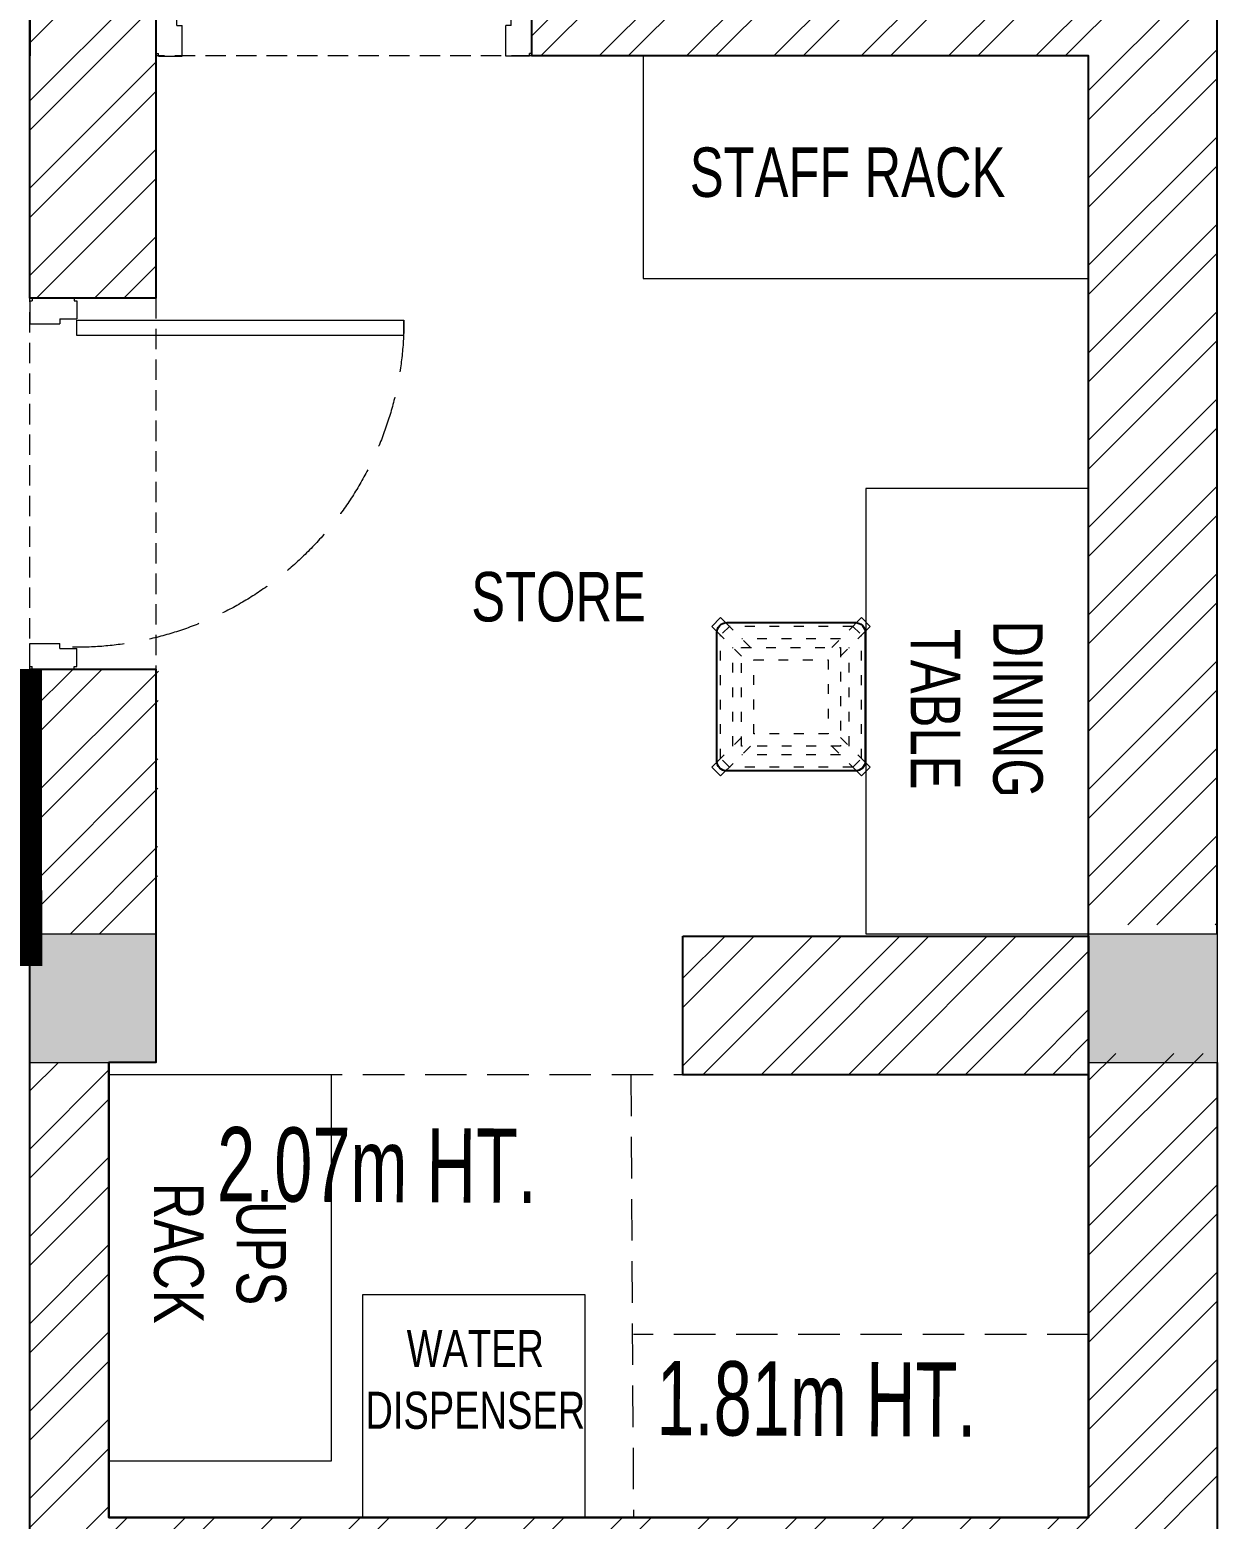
# Model space of a CAD drawing. Header units: feet. Extents: x 2549014 to 2559749, y -5462536 to -5450416.
# Drawn here: x 2557349 to 2559749, y -5458236 to -5455224 of the extents above; entities that cross this region are included whole.
import ezdxf
from ezdxf.enums import TextEntityAlignment as Align

# ---------------------------------------------------------------- set-up
doc = ezdxf.new("R2010")
doc.units = ezdxf.units.FT
doc.header["$LTSCALE"] = 33
doc.header["$MEASUREMENT"] = 0
for name, pattern in [('a_p6_plan_L18$0$HIDDEN', [0.375, 0.25, -0.125]), ('ACAD_ISO03W100', [30, 12, -18]), ('HIDDEN', [9.525, 6.35, -3.175]), ('HIDDEN2', [4.7625, 3.175, -1.5875])]:
    doc.linetypes.add(name, pattern=pattern)
for name, color, linetype, lineweight in [('A-COL', 243, 'Continuous', 9), ('A-STAIR', 6, 'Continuous', 5), ('column hatch', 5, 'Continuous', 0), ('Door', 2, 'Continuous', 13), ('LENS-DIM', 252, 'Continuous', 5), ('LENS-DOOR', 34, 'Continuous', 20), ('LENS-TEXT', 31, 'Continuous', 5), ('LENS_CURTAIN', 5, 'a_p6_plan_L18$0$HIDDEN', 9), ('LK-FF&E WALL', 1, 'Continuous', 9), ('LK-TILES FINISH', 251, 'Continuous', 5), ('LN-ELEVATION-1', 81, 'Continuous', 25), ('LN-ELEVATION-3', 125, 'Continuous', 18), ('LN-ELEVATION-5', 167, 'Continuous', 5), ('LN-HATCH', 251, 'Continuous', 0)]:
    doc.layers.add(name, color=color, linetype=linetype, lineweight=lineweight)
doc.layers.add('A-WALL', color=1, linetype='Continuous')
doc.styles.add('LK TXT', font='GILC____.TTF', dxfattribs={"height": 100})
doc.styles.get("Standard").update_dxf_attribs({"font": 'GILC____.TTF'})

# ---------------------------------------------------------------- blocks, each defined once
blk = doc.blocks.new('*U45')
at = {"layer": 'LENS-DOOR'}
for p, q in [((548120.7, 1779244.6), (548120.7, 1778574.4)), ((548120.7, 1779244.6), (548152.4, 1779244.6)), ((548152.4, 1778574.4), (548152.4, 1779244.6)), ((547437.3, 1778569.1), (547442.6, 1778569.1)), ((547437.3, 1778483.6), (547437.3, 1778569.1)), ((547442.6, 1778574.4), (547479.5, 1778574.4)), ((547442.6, 1778569.1), (547442.6, 1778574.4)), ((547479.5, 1778540.1), (547479.5, 1778574.4)), ((548120.7, 1778574.4), (548152.4, 1778574.4)), ((548192, 1778574.4), (548155, 1778574.4)), ((548155, 1778540.1), (548155, 1778574.4)), ((548192, 1778569.1), (548192, 1778574.4)), ((548197.3, 1778569.1), (548192, 1778569.1)), ((548197.3, 1778483.6), (548197.3, 1778569.1)), ((547479.5, 1778540.1), (547490.1, 1778540.1)), ((547490.1, 1778478.3), (547490.1, 1778540.1)), ((548144.5, 1778478.3), (548144.5, 1778540.1)), ((548155, 1778540.1), (548144.5, 1778540.1)), ((547437.3, 1778483.6), (547442.6, 1778483.6)), ((547442.6, 1778478.3), (547442.6, 1778483.6)), ((547442.6, 1778478.3), (547490.1, 1778478.3)), ((548192, 1778478.3), (548144.5, 1778478.3)), ((548192, 1778478.3), (548192, 1778483.6)), ((548197.3, 1778483.6), (548192, 1778483.6))]:
    blk.add_line(p, q, dxfattribs=at)
at = {"layer": 'LENS-DOOR', "color": 7, "linetype": 'HIDDEN2'}
blk.add_ellipse((548152.4, 1778574.4), major_axis=(-670.2, 0), ratio=1, start_param=-1.570791, end_param=0.051209, dxfattribs=at)
blk = doc.blocks.new('*U37')
at = {"layer": 'LENS-DOOR'}
for p, q in [((548121.7, 1779235.3), (548121.7, 1778573.8)), ((548121.7, 1779235.3), (548153, 1779235.3)), ((548153, 1778573.8), (548153, 1779235.3)), ((547447.3, 1778568.6), (547452.5, 1778568.6)), ((547447.3, 1778484.1), (547447.3, 1778568.6)), ((547452.5, 1778573.8), (547488.9, 1778573.8)), ((547452.5, 1778568.6), (547452.5, 1778573.8)), ((547488.9, 1778539.9), (547488.9, 1778573.8)), ((548121.7, 1778573.8), (548153, 1778573.8)), ((548192.1, 1778573.8), (548155.6, 1778573.8)), ((548155.6, 1778539.9), (548155.6, 1778573.8)), ((548192.1, 1778568.6), (548192.1, 1778573.8)), ((548197.3, 1778568.6), (548192.1, 1778568.6)), ((548197.3, 1778484.1), (548197.3, 1778568.6)), ((547488.9, 1778539.9), (547499.3, 1778539.9)), ((547499.3, 1778478.9), (547499.3, 1778539.9)), ((548145.2, 1778478.9), (548145.2, 1778539.9)), ((548155.6, 1778539.9), (548145.2, 1778539.9)), ((547447.3, 1778484.1), (547452.5, 1778484.1)), ((547452.5, 1778478.9), (547452.5, 1778484.1)), ((547452.5, 1778478.9), (547499.3, 1778478.9)), ((548192.1, 1778478.9), (548145.2, 1778478.9)), ((548192.1, 1778478.9), (548192.1, 1778484.1)), ((548197.3, 1778484.1), (548192.1, 1778484.1))]:
    blk.add_line(p, q, dxfattribs=at)
at = {"layer": 'LENS-DOOR', "color": 7, "linetype": 'HIDDEN2'}
blk.add_ellipse((548153, 1778573.8), major_axis=(-661.5, 0), ratio=1, start_param=-1.570791, end_param=0.051209, dxfattribs=at)
blk = doc.blocks.new('A$C5bd52c87')
at = {"layer": 'column hatch'}
h = blk.add_hatch(color=8, dxfattribs=at)
h.dxf.hatch_style = 1
h.paths.add_polyline_path([(4521.7, -2358.1), (4266.7, -2358.1), (4266.7, -2618.1), (4521.6, -2618.1)])
h.paths.add_polyline_path([(1756.7, -2340.1), (1496.7, -2340.1), (1496.7, -2600.1), (1756.7, -2600.1)])
h.paths.add_polyline_path([(-1073.3, -2340.1), (-1333.3, -2340.1), (-1333.3, -2600.1), (-1073.3, -2600.1)])
h.paths.add_polyline_path([(-3808.3, -2340.1), (-4068.3, -2340.1), (-4068.3, -2600.1), (-3808.3, -2600.1)])
h.paths.add_polyline_path([(-3808.3, 1150.9), (-4068.3, 1150.9), (-4068.3, 890.9), (-3808.3, 890.9)])
h.paths.add_polyline_path([(-3808.3, -6198.1), (-4068.3, -6198.1), (-4068.3, -6458.1), (-3808.3, -6458.1)])
h.paths.add_polyline_path([(4526.7, -6198.1), (4266.7, -6198.1), (4266.7, -6458.1), (4526.7, -6458.1)])
h = blk.add_hatch(color=8, dxfattribs=at)
h.dxf.hatch_style = 1
h.paths.add_polyline_path([(6666.8, -2358.1), (6406.8, -2358.1), (6406.8, -2618.1), (6666.8, -2618.1)])
at = {"layer": 'LN-HATCH'}
h = blk.add_hatch(dxfattribs=at)
h.set_pattern_fill('ANSI32', color=256, scale=333, angle=180)
h.set_pattern_definition([(225, (-7269012.48, 5277620.57), (88.2999593, -88.2999593), []), (225, (-7269071.35, 5277620.57), (88.2999593, -88.2999593), [])])
h.paths.add_polyline_path([(4966.7, 1150.9), (-3808.3, 1150.9), (-3808.3, 890.9), (4966.7, 890.9)])
h.paths.add_polyline_path([(-3808.3, 890.9), (-4068.3, 890.9), (-4068.3, -2340.1), (-3808.3, -2340.1)])
h.paths.add_polyline_path([(-3808.3, -2600.1), (-4068.3, -2600.1), (-4068.3, -6198.1), (-3808.3, -6198.1)])
h.paths.add_polyline_path([(650.7, -6198.1), (-169.3, -6198.1), (-169.3, -6458.1), (650.7, -6458.1)])
h.paths.add_polyline_path([(6346.6, 1150.9), (5906.7, 1150.9), (5906.7, 890.9), (6346.6, 890.9)])
h.paths.add_polyline_path([(4521.6, -480.1), (4526.7, -480.1), (4521.6, 890.9), (4266.7, 890.9), (4266.7, -1073.1), (4521.6, -1073.1)])
h.paths.add_polyline_path([(5281.6, -423.1), (5281.6, -583.1), (6406.8, -583.1), (6406.8, -2340.1), (6666.8, -2340.1), (6666.8, 890.9), (6348, 890.9), (6345.4, -423.1)])
h.paths.add_polyline_path([(4426.7, -2618.1), (4266.7, -2618.1), (4266.7, -6198.1), (4526.7, -6198.1), (4526.7, -3798.1), (6666.8, -3798.1), (6666.8, -2600.1), (6406.8, -2600.1), (6406.8, -3538.1), (4426.7, -3538.1)])
h.paths.add_polyline_path([(4264.2, -2358.1), (4524.2, -2358.1), (4526.6, -1823.1), (4266.7, -1823.1)])
h = blk.add_hatch(dxfattribs=at)
h.set_pattern_fill('ANSI32', color=256, scale=333, angle=180)
h.paths.add_polyline_path([(5586.8, -2363.1), (6406.8, -2363.1), (6406.8, -2643.1), (5586.8, -2643.1)])
at = {"layer": 'A-COL'}
for p, q in [((4266.7, -2358.1), (4426.7, -2358.1)), ((4266.7, -2636.1), (4266.7, -2358.1)), ((4266.7, -2358.1), (4521.7, -2358.1)), ((4521.7, -2618.1), (4521.7, -2358.1)), ((6406.8, -2358.1), (6406.8, -2618.1)), ((6406.8, -2358.1), (6666.8, -2358.1)), ((6666.8, -2358.1), (6666.8, -2618.1)), ((4266.7, -2618.1), (4521.7, -2618.1)), ((6406.8, -2618.1), (6666.8, -2618.1))]:
    blk.add_line(p, q, dxfattribs=at)
at = {"layer": 'A-STAIR', "linetype": 'HIDDEN', "ltscale": 0.4}
for p, q in [((6406.8, -2643.1), (4426.7, -2643.1)), ((5481.8, -2643.1), (5486.7, -3538.1)), ((6406.8, -3168.1), (5486.7, -3168.1))]:
    blk.add_line(p, q, dxfattribs=at)
at = {"layer": 'A-WALL'}
for p, q in [((6666.8, -2358.1), (6666.8, 890.9)), ((4266.7, 197.9), (4266.7, -583.1)), ((6406.8, -2358.1), (6406.8, -583.1)), ((4266.7, -6198.1), (4266.7, -2618.1)), ((4426.7, -3538.1), (4426.7, -2618.1)), ((6406.8, -2618.1), (6406.8, -3538.1)), ((6666.8, -2618.1), (6666.8, -3798.1)), ((6406.8, -3538.1), (4426.7, -3538.1))]:
    blk.add_line(p, q, dxfattribs=at)
for points in [[(3996.6, -6458.1), (3996.6, -6198.1), (4266.6, -6198.1), (4266.6, -1823.1), (4521.6, -1823.1), (4521.6, -2618.1), (4521.6, -2618.1), (4426.6, -2618.1), (4426.6, -3538.1), (6406.7, -3538.1), (6406.7, -583.1), (5281.6, -583.1), (5281.6, -423.1)], [(4521.6, 890.9), (4521.6, -1073.1), (4266.6, -1073.1), (4266.6, 890.9)]]:
    blk.add_lwpolyline(points, dxfattribs=at)
blk.add_lwpolyline([(5586.8, -2363.1), (6406.8, -2363.1), (6406.8, -2643.1), (5586.8, -2643.1)], close=True, dxfattribs=at)
at = {"layer": 'LENS_CURTAIN', "ltscale": 5}
for points in [[(5281.6, -583.1), (4521.7, -583.1), (4521.7, -423.1), (5281.6, -423.1)], [(4266.6, -1823.1), (4266.6, -1073.1), (4521.6, -1073.1), (4521.6, -1823.1)]]:
    blk.add_lwpolyline(points, close=True, dxfattribs=at)
at = {"layer": 'Door', "xscale": -1}
blk.add_blockref('*U45', (552719, -1779062), dxfattribs=at)
at = {"layer": 'Door', "xscale": -1, "rotation": 270}
blk.add_blockref('*U37', (-1774212.3, -549270.4), dxfattribs=at)
at = {"layer": 'A-STAIR', "linetype": 'HIDDEN', "ltscale": 0.4, "width": 0.9}
for s, p in [('2.07m HT.', (4968, -2900.7)), ('1.81m HT.', (5856.3, -3373.5))]:
    blk.add_text(s, height=150.08, rotation=359.6965, dxfattribs=at).set_placement(p, align=Align.CENTER)
blk = doc.blocks.new('Stool')
at = {"layer": 'LN-ELEVATION-1', "ltscale": 0.5}
blk.add_lwpolyline([(-130, 300), (130, 300, -0.414214), (150, 280), (150, 20, -0.414214), (130, 0), (-130, 0, -0.414214), (-150, 20), (-150, 280, -0.414214)], format="xyb", close=True, dxfattribs=at)
at = {"layer": 'LN-ELEVATION-3', "linetype": 'ACAD_ISO03W100', "ltscale": 0.05}
for p, q in [((-100, 232.3), (-142.4, 274.7)), ((-142.4, 274.7), (-142.4, 25.3)), ((-82.3, 250), (-124.7, 292.4)), ((-124.7, 292.4), (124.7, 292.4)), ((82.3, 250), (124.7, 292.4)), ((100, 232.3), (142.4, 274.7)), ((142.4, 274.7), (142.4, 25.3)), ((-117.4, 249.7), (-117.4, 50.3)), ((-99.7, 267.4), (99.7, 267.4)), ((117.4, 249.7), (117.4, 50.3)), ((-100, 67.7), (-142.4, 25.3)), ((100, 67.7), (142.4, 25.3)), ((-82.3, 50), (-124.7, 7.6)), ((-99.7, 32.6), (99.7, 32.6)), ((82.3, 50), (124.7, 7.6)), ((-124.7, 7.6), (124.7, 7.6))]:
    blk.add_line(p, q, dxfattribs=at)
for points in [[(-132.2, 299.9), (-124.7, 292.4), (-142.4, 274.7), (-149.9, 282.2)], [(132.2, 299.9), (124.7, 292.4), (142.4, 274.7), (149.9, 282.2)], [(-132.2, 0.1), (-124.7, 7.6), (-142.4, 25.3), (-149.9, 17.8)], [(132.2, 0.1), (124.7, 7.6), (142.4, 25.3), (149.9, 17.8)]]:
    blk.add_lwpolyline(points, dxfattribs=at)
for points in [[(-100, 250), (100, 250), (100, 50), (-100, 50)], [(-75, 225), (75, 225), (75, 75), (-75, 75)]]:
    blk.add_lwpolyline(points, close=True, dxfattribs=at)
at = {"layer": 'LN-ELEVATION-5', "ltscale": 0.5}
for points in [[(-149.9, 282.2), (-160.1, 292.4), (-142.4, 310.1), (-132.2, 299.9)], [(149.9, 282.2), (160.1, 292.4), (142.4, 310.1), (132.2, 299.9)], [(-149.9, 17.8), (-160.1, 7.6), (-142.4, -10.1), (-132.2, 0.1)], [(149.9, 17.8), (160.1, 7.6), (142.4, -10.1), (132.2, 0.1)]]:
    blk.add_lwpolyline(points, dxfattribs=at)

msp = doc.modelspace()

# ---------------------------------------------------------------- linework, layer by layer
at = {"layer": 'LK-FF&E WALL'}
for points in [[(2559489.2, -5455277.1), (2558589.2, -5455277.1), (2558589.2, -5455727.1), (2559489.2, -5455727.1)], [(2559489.2, -5457052.1), (2559489.2, -5456152.1), (2559039.2, -5456152.1), (2559039.2, -5457052.1)], [(2557959.1, -5458118.1), (2557959.1, -5457337.1), (2557509.1, -5457337.1), (2557509.1, -5458118.1)], [(2558021.6, -5458232.1), (2558471.6, -5458232.1), (2558471.6, -5457782.1), (2558021.6, -5457782.1)]]:
    msp.add_lwpolyline(points, close=True, dxfattribs=at)
at = {"layer": 'LK-TILES FINISH', "color": 212, "linetype": 'ACAD_ISO03W100', "ltscale": 0.05, "const_width": 50}
msp.add_lwpolyline([(2556449, -5455346.1), (2555899.1, -5455346.1), (2555899.1, -5457092.1), (2557349.1, -5457092.1), (2557349, -5456517.1)], dxfattribs=at)

# ---------------------------------------------------------------- block references
at = {"layer": 'LENS-DIM', "color": 2}
msp.add_blockref('A$C5bd52c87', (2553082.4, -5454694), dxfattribs=at)
at = {"layer": 'LK-FF&E WALL', "rotation": 180}
msp.add_blockref('Stool', (2558887.8, -5456423), dxfattribs=at)

# ---------------------------------------------------------------- texts
at = {"layer": 'LENS-TEXT', "color": 0, "linetype": 'Continuous', "ltscale": 3, "attachment_point": 5, "style": 'LK TXT'}
for s, width, gutter_width, insert, char_height in [('STAFF RACK', 783.964, 1, (2559002.1, -5455513), 100), ('STORE', 1099.487, 1, (2558418, -5456371.3), 100), ('WATER \\PDISPENSER', 264.162, 0.75, (2558249.6, -5457953.6), 75)]:
    msp.add_mtext_dynamic_manual_height_columns(s, width=width, gutter_width=gutter_width, heights=[0], dxfattribs=dict(at, insert=insert, char_height=char_height))
at = {"layer": 'LENS-TEXT', "color": 0, "linetype": 'Continuous', "ltscale": 3, "char_height": 100, "attachment_point": 5, "rotation": 270, "style": 'LK TXT'}
for s, insert in [('DINING TABLE', (2559263.1, -5456598)), ('UPS\\P RACK', (2557733.1, -5457697.8))]:
    msp.add_mtext_dynamic_manual_height_columns(s, width=260.302, gutter_width=1, heights=[0], dxfattribs=dict(at, insert=insert))

doc.saveas('drawing.dxf')
